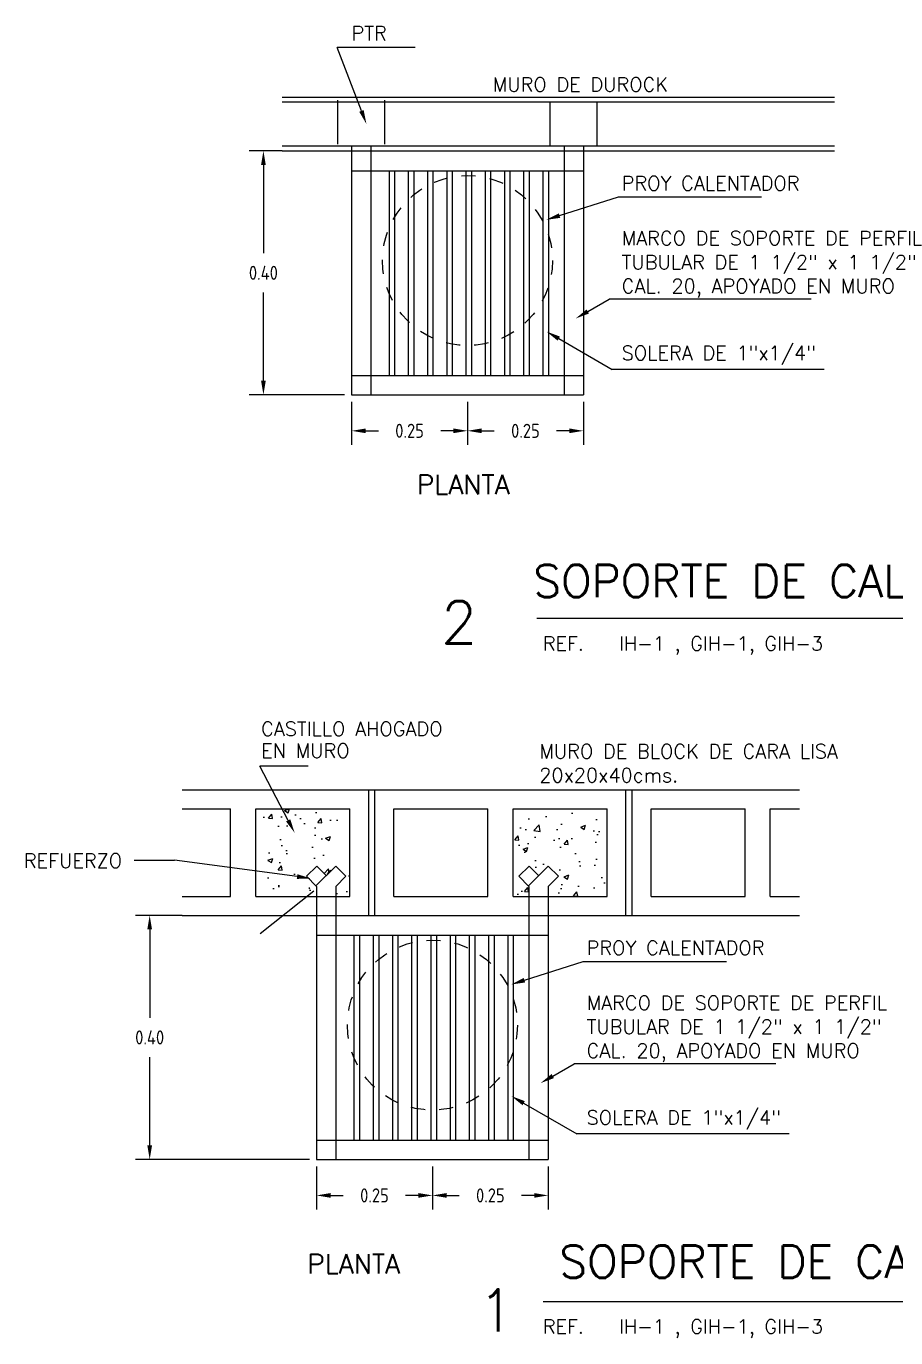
# Model space of a CAD drawing. Extents: x 145.7 to 190.5, y 293.8 to 329.7.
# Drawn here: x 175.54 to 181.72, y 294.2 to 303.52 of the extents above; entities that cross this region are included whole.
import ezdxf

# ---------------------------------------------------------------- set-up
doc = ezdxf.new("R2010")
doc.units = 0
doc.header["$LTSCALE"] = 0.4
doc.header["$MEASUREMENT"] = 0
doc.linetypes.add('HIDDEN', pattern=[0.375, 0.25, -0.125])
doc.layers.get('0').update_dxf_attribs({"linetype": 'CONTINUOUS'})
doc.layers.get('DEFPOINTS').update_dxf_attribs({"linetype": 'CONTINUOUS'})
doc.layers.add('A13', color=130, linetype='CONTINUOUS')
doc.layers.add('LETRAS', color=50, linetype='CONTINUOUS')
doc.styles.add('200SIM', font='SIMPLEX.shx', dxfattribs={"height": 0.15})
doc.styles.add('ARCHI', font='ARCHQUIK.SHX')
doc.styles.add('ROMANS', font='ROMANS.SHX', dxfattribs={"width": 1.5, "height": 0.3})
doc.dimstyles.new('Z', dxfattribs={"dimtxt": 0.1, "dimasz": 0.1, "dimexe": 0.1, "dimexo": 0.05, "dimgap": 0.09, "dimtad": 0, "dimtih": 1, "dimtoh": 1, "dimzin": 0, "dimdsep": 46, "dimtxsty": 'ARCHI', "dimcen": 0.09, "dimclrd": 20, "dimclre": 20, "dimclrt": 50, "dimadec": 0, "dimazin": 0, "dimtfac": 1, "dimtdec": 4, "dimtmove": 0, "dimatfit": 0, "dimfxl": 1, "dimtolj": 1, "dimtzin": 0, "dimarcsym": 0})

# ---------------------------------------------------------------- blocks, each defined once
blk = doc.blocks.new('*D11')
at = {"color": 20, "linetype": 'ByBlock', "transparency": 16777216}
for p, q in [((176.778, 297.2037), (176.4468, 297.2037)), ((176.5468, 297.1037), (176.5468, 296.477)), ((176.5468, 295.5704), (176.5468, 296.197)), ((177.6813, 295.4704), (176.4468, 295.4704))]:
    blk.add_line(p, q, dxfattribs=at)
for points in [[(176.5301, 297.1037), (176.5635, 297.1037), (176.5468, 297.2037)], [(176.5301, 295.5704), (176.5635, 295.5704), (176.5468, 295.4704)]]:
    blk.add_solid(points, dxfattribs=at)
at = {"layer": 'DEFPOINTS', "color": 0, "linetype": 'ByBlock', "transparency": 16777216}
for p in [(176.5468, 297.2037), (176.828, 297.2037), (177.7313, 295.4704)]:
    blk.add_point(p, dxfattribs=at)
at = {"color": 50, "linetype": 'ByBlock', "transparency": 16777216, "insert": (176.5468, 296.337), "char_height": 0.1, "attachment_point": 5, "style": 'ARCHI'}
blk.add_mtext('\\A1;0.40', dxfattribs=at)
blk = doc.blocks.new('*D8')
at = {"color": 20, "linetype": 'ByBlock', "transparency": 16777216}
for p, q in [((161.7612, 297.2396), (161.5276, 297.2396)), ((161.6276, 297.1396), (161.6276, 296.513)), ((161.6276, 295.6063), (161.6276, 296.233)), ((162.2039, 295.5063), (161.5276, 295.5063))]:
    blk.add_line(p, q, dxfattribs=at)
for points in [[(161.611, 297.1396), (161.6443, 297.1396), (161.6276, 297.2396)], [(161.611, 295.6063), (161.6443, 295.6063), (161.6276, 295.5063)]]:
    blk.add_solid(points, dxfattribs=at)
at = {"layer": 'DEFPOINTS', "color": 0, "linetype": 'ByBlock', "transparency": 16777216}
for p in [(161.6276, 297.2396), (161.8112, 297.2396), (162.2539, 295.5063)]:
    blk.add_point(p, dxfattribs=at)
at = {"color": 50, "linetype": 'ByBlock', "transparency": 16777216, "insert": (161.6276, 296.373), "char_height": 0.1, "attachment_point": 5, "style": 'ARCHI'}
blk.add_mtext('\\A1;0.40', dxfattribs=at)
blk = doc.blocks.new('*D13')
at = {"color": 20, "linetype": 'ByBlock', "transparency": 16777216}
for p, q in [((178.554, 295.4204), (178.554, 295.115)), ((179.3766, 295.4204), (179.3766, 295.115)), ((178.654, 295.215), (178.744, 295.215)), ((179.2766, 295.215), (179.1866, 295.215))]:
    blk.add_line(p, q, dxfattribs=at)
for points in [[(178.654, 295.2317), (178.654, 295.1984), (178.554, 295.215)], [(179.2766, 295.2317), (179.2766, 295.1984), (179.3766, 295.215)]]:
    blk.add_solid(points, dxfattribs=at)
at = {"layer": 'DEFPOINTS', "color": 0, "linetype": 'ByBlock', "transparency": 16777216}
for p in [(178.554, 295.4704), (179.3766, 295.4704), (179.3766, 295.215)]:
    blk.add_point(p, dxfattribs=at)
at = {"color": 50, "linetype": 'ByBlock', "transparency": 16777216, "insert": (178.9653, 295.215), "char_height": 0.1, "attachment_point": 5, "style": 'ARCHI'}
blk.add_mtext('\\A1;0.25', dxfattribs=at)
blk = doc.blocks.new('*D12')
at = {"color": 20, "linetype": 'ByBlock', "transparency": 16777216}
for p, q in [((177.7313, 295.4204), (177.7313, 295.115)), ((178.554, 295.4204), (178.554, 295.115)), ((177.8313, 295.215), (177.9213, 295.215)), ((178.454, 295.215), (178.364, 295.215))]:
    blk.add_line(p, q, dxfattribs=at)
for points in [[(177.8313, 295.2317), (177.8313, 295.1984), (177.7313, 295.215)], [(178.454, 295.2317), (178.454, 295.1984), (178.554, 295.215)]]:
    blk.add_solid(points, dxfattribs=at)
at = {"layer": 'DEFPOINTS', "color": 0, "linetype": 'ByBlock', "transparency": 16777216}
for p in [(177.7313, 295.4704), (178.554, 295.4704), (178.554, 295.215)]:
    blk.add_point(p, dxfattribs=at)
at = {"color": 50, "linetype": 'ByBlock', "transparency": 16777216, "insert": (178.1426, 295.215), "char_height": 0.1, "attachment_point": 5, "style": 'ARCHI'}
blk.add_mtext('\\A1;0.25', dxfattribs=at)
blk = doc.blocks.new('*D6')
at = {"color": 20, "linetype": 'ByBlock', "transparency": 16777216}
for p, q in [((163.0765, 295.4563), (163.0765, 295.151)), ((163.8992, 295.4563), (163.8992, 295.151)), ((163.1765, 295.251), (163.2665, 295.251)), ((163.7992, 295.251), (163.7092, 295.251))]:
    blk.add_line(p, q, dxfattribs=at)
for points in [[(163.1765, 295.2677), (163.1765, 295.2343), (163.0765, 295.251)], [(163.7992, 295.2677), (163.7992, 295.2343), (163.8992, 295.251)]]:
    blk.add_solid(points, dxfattribs=at)
at = {"layer": 'DEFPOINTS', "color": 0, "linetype": 'ByBlock', "transparency": 16777216}
for p in [(163.0765, 295.5063), (163.8992, 295.5063), (163.8992, 295.251)]:
    blk.add_point(p, dxfattribs=at)
at = {"color": 50, "linetype": 'ByBlock', "transparency": 16777216, "insert": (163.4879, 295.251), "char_height": 0.1, "attachment_point": 5, "style": 'ARCHI'}
blk.add_mtext('\\A1;0.25', dxfattribs=at)
blk = doc.blocks.new('*D9')
at = {"color": 20, "linetype": 'ByBlock', "transparency": 16777216}
for p, q in [((162.2539, 295.4563), (162.2539, 295.151)), ((163.0765, 295.4563), (163.0765, 295.151)), ((162.3539, 295.251), (162.4439, 295.251)), ((162.9765, 295.251), (162.8865, 295.251))]:
    blk.add_line(p, q, dxfattribs=at)
for points in [[(162.3539, 295.2677), (162.3539, 295.2343), (162.2539, 295.251)], [(162.9765, 295.2677), (162.9765, 295.2343), (163.0765, 295.251)]]:
    blk.add_solid(points, dxfattribs=at)
at = {"layer": 'DEFPOINTS', "color": 0, "linetype": 'ByBlock', "transparency": 16777216}
for p in [(162.2539, 295.5063), (163.0765, 295.5063), (163.0765, 295.251)]:
    blk.add_point(p, dxfattribs=at)
at = {"color": 50, "linetype": 'ByBlock', "transparency": 16777216, "insert": (162.6652, 295.251), "char_height": 0.1, "attachment_point": 5, "style": 'ARCHI'}
blk.add_mtext('\\A1;0.25', dxfattribs=at)

msp = doc.modelspace()

# ---------------------------------------------------------------- hatches: boundary and pattern name
at = {"layer": 'A13'}
h = msp.add_hatch(dxfattribs=at)
h.set_pattern_fill('AR-CONC', color=130, scale=0.04875, style=0)
h.set_pattern_definition([(50, (152.97512, 263.58), (0.3496643, -0.0305917), [0.0365625, -0.4021875]), (355, (152.97512, 263.58), (-0.0676413, 0.3666937), [0.02925, -0.32175]), (100.4514, (153.00426, 263.57744), (0.2820233, 0.3361018), [0.0310733, -0.3418068]), (46.1842, (152.9751, 263.6775), (0.52028, -0.0806905), [0.054844, -0.603281]), (96.6356, (153.0185, 263.67076), (0.455648, 0.4748825), [0.04661, -0.51271]), (351.1842, (152.9751, 263.6775), (0.455648, 0.474883), [0.043875, -0.482625]), (21, (153.02387, 263.6531), (0.2909922, -0.1962767), [0.0365625, -0.4021875]), (326, (153.02387, 263.6531), (0.1186162, 0.3535106), [0.02925, -0.32175]), (71.4514, (153.04812, 263.63676), (0.4096085, 0.1572336), [0.0310733, -0.3418068]), (37.5, (152.97512, 263.57999), (0.00592793, 0.16228575), [0, -0.31785, 0, -0.326625, 0, -0.32296875]), (7.5, (152.97512, 263.57999), (0.1282464, 0.1922757), [0, -0.186225, 0, -0.3105375, 0, -0.12309375]), (327.5, (152.86641, 263.57999), (0.26023844, -0.0109955), [0, -0.121875, 0, -0.38025, 0, -0.5045625]), (317.5, (152.81766, 263.57999), (0.2843033, 0.0488012), [0, -0.1584375, 0, -0.252525, 0, -0.3583125])])
h.paths.add_polyline_path([(177.841, 297.961), (177.1728, 297.961), (177.1728, 297.3373), (177.6044, 297.3373), (177.6044, 297.4094), (177.5326, 297.4811), (177.6054, 297.5538), (177.673, 297.4862), (177.7406, 297.5538), (177.8133, 297.4811), (177.7415, 297.4094), (177.7415, 297.3373), (177.841, 297.3373)])
h.paths.add_polyline_path([(177.5954, 297.3998, -1), (177.5558, 297.3998, -1)], flags=16)
h.paths.add_polyline_path([(178.9992, 297.961), (178.9992, 297.3373), (179.1126, 297.3373), (179.1126, 297.4094), (179.0409, 297.4811), (179.1136, 297.5538), (179.1812, 297.4862), (179.2488, 297.5538), (179.3215, 297.4811), (179.2497, 297.4094), (179.2497, 297.3373), (179.6674, 297.3373), (179.6674, 297.961)])
h.paths.add_polyline_path([(179.3002, 297.3998, -1), (179.2606, 297.3998, -1)], flags=16)

# ---------------------------------------------------------------- linework, layer by layer
at = {"layer": 'A13', "color": 130}
for p, q in [((178.3052, 303.3674), (177.7508, 303.3674)), ((177.9232, 302.9166), (177.7508, 303.3674)), ((177.7549, 302.6808), (177.7549, 302.9926)), ((178.089, 302.6808), (178.089, 302.9926)), ((179.2631, 302.6685), (179.2631, 302.9803)), ((179.5972, 302.6685), (179.5972, 302.9803)), ((177.8534, 302.6685), (177.8534, 300.9001)), ((177.9905, 302.6685), (177.9905, 300.9001)), ((179.3616, 302.6685), (179.3616, 300.9001)), ((179.4987, 302.6685), (179.4987, 300.9001)), ((177.8534, 302.492), (179.4987, 302.492)), ((178.119, 302.492), (178.119, 301.0372)), ((178.158, 302.492), (178.158, 301.0372)), ((178.2555, 302.492), (178.2555, 301.0372)), ((178.2945, 302.492), (178.2945, 301.0372)), ((178.392, 302.492), (178.392, 301.0372)), ((178.431, 302.492), (178.431, 301.0372)), ((178.5285, 302.492), (178.5285, 301.0372)), ((178.5675, 302.492), (178.5675, 301.0372)), ((178.665, 302.492), (178.665, 301.0372)), ((178.704, 302.492), (178.704, 301.0372)), ((178.8015, 302.492), (178.8015, 301.0372)), ((178.8405, 302.492), (178.8405, 301.0372)), ((178.938, 302.492), (178.938, 301.0372)), ((178.977, 302.492), (178.977, 301.0372)), ((179.0745, 302.492), (179.0745, 301.0372)), ((179.1135, 302.492), (179.1135, 301.0372)), ((179.211, 302.492), (179.211, 301.0372)), ((179.25, 302.492), (179.25, 301.0372)), ((179.3294, 302.173), (179.7473, 302.3063)), ((179.7473, 302.3063), (180.764, 302.3063)), ((179.5303, 301.4922), (179.6825, 301.5801)), ((181.1148, 301.5801), (179.6825, 301.5801)), ((179.3238, 301.2998), (179.7019, 301.0814)), ((177.8534, 301.0372), (179.4987, 301.0372)), ((181.2085, 301.0814), (179.7019, 301.0814)), ((177.8534, 300.9001), (179.4987, 300.9001)), ((177.4031, 297.8785), (177.2026, 298.2637)), ((177.544, 298.2637), (177.2026, 298.2637)), ((176.3098, 297.595), (176.5969, 297.595)), ((177.4664, 297.4792), (176.5969, 297.595)), ((177.5326, 297.4811), (177.6054, 297.5538)), ((177.7406, 297.5538), (177.6003, 297.4135)), ((177.6054, 297.5538), (177.673, 297.4862)), ((177.8133, 297.4811), (177.7406, 297.5538)), ((179.0409, 297.4811), (179.1136, 297.5538)), ((179.2488, 297.5538), (179.1085, 297.4135)), ((179.1136, 297.5538), (179.1812, 297.4862)), ((179.3215, 297.4811), (179.2488, 297.5538)), ((177.5326, 297.4811), (177.6044, 297.4094)), ((177.6044, 297.4094), (177.6044, 295.4704)), ((177.8133, 297.4811), (177.7415, 297.4094)), ((177.7415, 297.4094), (177.7415, 295.4704)), ((179.0409, 297.4811), (179.1126, 297.4094)), ((179.1126, 297.4094), (179.1126, 295.4704)), ((179.3215, 297.4811), (179.2497, 297.4094)), ((179.2497, 297.4094), (179.2497, 295.4704)), ((177.2038, 297.0741), (177.585, 297.3773)), ((177.6044, 297.0622), (179.2497, 297.0622)), ((177.87, 297.0622), (177.87, 295.6075)), ((177.909, 297.0622), (177.909, 295.6075)), ((178.0065, 297.0622), (178.0065, 295.6075)), ((178.0455, 297.0622), (178.0455, 295.6075)), ((178.143, 297.0622), (178.143, 295.6075)), ((178.182, 297.0622), (178.182, 295.6075)), ((178.2795, 297.0622), (178.2795, 295.6075)), ((178.3185, 297.0622), (178.3185, 295.6075)), ((178.416, 297.0622), (178.416, 295.6075)), ((178.455, 297.0622), (178.455, 295.6075)), ((178.5525, 297.0622), (178.5525, 295.6075)), ((178.5915, 297.0622), (178.5915, 295.6075)), ((178.689, 297.0622), (178.689, 295.6075)), ((178.728, 297.0622), (178.728, 295.6075)), ((178.8255, 297.0622), (178.8255, 295.6075)), ((178.8645, 297.0622), (178.8645, 295.6075)), ((178.962, 297.0622), (178.962, 295.6075)), ((179.001, 297.0622), (179.001, 295.6075)), ((179.0804, 296.7433), (179.4983, 296.8765)), ((179.4983, 296.8765), (180.515, 296.8765)), ((179.2813, 296.0625), (179.4335, 296.1503)), ((180.8658, 296.1503), (179.4335, 296.1503)), ((179.0748, 295.87), (179.453, 295.6517)), ((180.9595, 295.6517), (179.453, 295.6517)), ((177.6044, 295.6075), (179.2497, 295.6075)), ((177.6044, 295.4704), (179.2497, 295.4704))]:
    msp.add_line(p, q, dxfattribs=at)
at = {"layer": 'A13', "color": 50}
for p, q in [((177.3607, 303.0153), (181.2808, 303.0153)), ((177.3607, 302.9803), (181.2808, 302.9803)), ((177.3607, 302.6685), (181.2808, 302.6685)), ((177.3607, 302.6334), (181.2808, 302.6334)), ((176.6512, 298.0946), (181.0318, 298.0946)), ((177.9746, 297.2037), (177.9746, 298.0946)), ((178.0192, 297.2037), (178.0192, 298.0946)), ((179.8011, 297.2037), (179.8011, 298.0946)), ((179.8456, 297.2037), (179.8456, 298.0946)), ((176.6512, 297.961), (176.9946, 297.961)), ((176.9946, 297.3373), (176.9946, 297.961)), ((177.1728, 297.961), (177.841, 297.961)), ((177.1728, 297.3373), (177.1728, 297.961)), ((177.841, 297.3373), (177.841, 297.961)), ((178.1528, 297.961), (178.821, 297.961)), ((178.1528, 297.3373), (178.1528, 297.961)), ((178.821, 297.3373), (178.821, 297.961)), ((178.9992, 297.961), (179.6674, 297.961)), ((178.9992, 297.3373), (178.9992, 297.961)), ((179.6674, 297.3373), (179.6674, 297.961)), ((179.9792, 297.961), (180.6475, 297.961)), ((179.9792, 297.3373), (179.9792, 297.961)), ((180.6475, 297.3373), (180.6475, 297.961)), ((180.8256, 297.961), (181.0318, 297.961)), ((180.8256, 297.3373), (180.8256, 297.961)), ((176.6512, 297.3373), (176.9946, 297.3373)), ((177.1728, 297.3373), (177.841, 297.3373)), ((178.1528, 297.3373), (178.821, 297.3373)), ((178.9992, 297.3373), (179.6674, 297.3373)), ((179.9792, 297.3373), (180.6475, 297.3373)), ((180.8256, 297.3373), (181.0318, 297.3373)), ((176.6512, 297.2037), (181.0318, 297.2037))]:
    msp.add_line(p, q, dxfattribs=at)
at = {"layer": 'A13', "color": 50, "linetype": 'HIDDEN'}
for centre in [(178.6761, 301.8542), (178.4271, 296.4244)]:
    msp.add_circle(centre, 0.6033, dxfattribs=at)
at = {"layer": 'A13', "color": 130}
for points in [[(177.9076, 302.9107), (177.9387, 302.9226), (177.9589, 302.8232)], [(179.3244, 302.1889), (179.3345, 302.1572), (179.2342, 302.1427)], [(179.5219, 301.5067), (179.5386, 301.4778), (179.4437, 301.4422)], [(179.3154, 301.2853), (179.3321, 301.3142), (179.2372, 301.3498)], [(177.3883, 297.8708), (177.4178, 297.8862), (177.4492, 297.7898)], [(177.4642, 297.4627), (177.4686, 297.4957), (177.5655, 297.466)], [(179.0754, 296.7592), (179.0855, 296.7274), (178.9852, 296.7129)], [(179.273, 296.0769), (179.2896, 296.048), (179.1947, 296.0125)], [(179.0664, 295.8556), (179.0831, 295.8844), (178.9882, 295.92)]]:
    msp.add_solid(points, dxfattribs=at)
at = {"layer": 'LETRAS', "color": 90}
for p, q in [((188.8069, 299.3108), (179.168, 299.3108)), ((187.8963, 294.46), (179.2135, 294.46))]:
    msp.add_line(p, q, dxfattribs=at)

# ---------------------------------------------------------------- texts
at = {"layer": 'A13', "color": 50, "style": '200SIM'}
for s, height, p in [('PTR', 0.10055, (177.853, 303.4174)), ('MURO DE DUROCK', 0.100547, (178.8551, 303.0533)), ('PROY CALENTADOR ', 0.100547, (179.7706, 302.3524)), ('MARCO DE SOPORTE DE PERFIL', 0.100547, (179.7706, 301.9625)), ('TUBULAR DE 1 1/2" x 1 1/2"', 0.100547, (179.7706, 301.7925)), ('CAL. 20, APOYADO EN MURO', 0.100547, (179.7706, 301.6225)), ('SOLERA DE 1"x1/4"', 0.100547, (179.7706, 301.1476)), ('CASTILLO AHOGADO', 0.100547, (177.2105, 298.4785)), ('EN MURO', 0.10055, (177.2105, 298.323)), ('MURO DE BLOCK DE CARA LISA ', 0.100547, (179.1854, 298.3185)), ('20x20x40cms.', 0.100547, (179.1854, 298.1485)), ('REFUERZO', 0.10055, (175.5264, 297.5417)), ('PROY CALENTADOR ', 0.100547, (179.5216, 296.9227)), ('MARCO DE SOPORTE DE PERFIL', 0.100547, (179.5216, 296.5328)), ('TUBULAR DE 1 1/2" x 1 1/2"', 0.100547, (179.5216, 296.3628)), ('CAL. 20, APOYADO EN MURO', 0.100547, (179.5216, 296.1928)), ('SOLERA DE 1"x1/4"', 0.100547, (179.5216, 295.7178))]:
    msp.add_text(s, height=height, dxfattribs=at).set_placement(p)
at = {"layer": 'LETRAS', "color": 50, "style": 'ROMANS'}
for s, height, p in [('PLANTA', 0.13711, (178.3163, 300.195)), ('REF.   IH-1 , GIH-1, GIH-3', 0.1, (179.211, 299.0853)), ('PLANTA', 0.13711, (177.5391, 294.6598)), ('REF.   IH-1 , GIH-1, GIH-3', 0.1, (179.211, 294.2346))]:
    msp.add_text(s, height=height, dxfattribs=at).set_placement(p)
at = {"layer": 'LETRAS', "color": 90, "style": 'ROMANS'}
for s, height, p in [('SOPORTE DE CALENTADOR EN MURO DE "TABLAROCA"', 0.23, (179.1434, 299.4637)), ('2', 0.3, (178.488, 299.1349)), ('SOPORTE DE CALENTADOR EN MURO DE "BLOCK"', 0.23, (179.3283, 294.6297)), ('1', 0.3, (178.7531, 294.2482))]:
    msp.add_text(s, height=height, dxfattribs=at).set_placement(p)

# ---------------------------------------------------------------- dimensions: what is measured, and where the dimension line sits
at = {"layer": 'A13', "color": 50}
for base, p1, p2, picture, middle, set_off in [((177.2272, 302.6334), (177.8534, 300.9001), (177.4107, 302.6334), '*D8', (177.2272, 301.7668), (15.5996, 5.3938)), ((176.4199, 297.2037), (177.6044, 295.4704), (176.7012, 297.2037), '*D11', (176.4199, 296.337), (-0.1269, 0))]:
    dim = msp.add_linear_dim(base=base, p1=p1, p2=p2, angle=90, text='0.40', dimstyle='Z', dxfattribs=at)
    dim.commit()
    dim.dimension.update_dxf_attribs({"geometry": picture, "text_midpoint": middle, "insert": set_off})
for base, p1, p2, picture, middle, set_off in [((178.6761, 300.6448), (177.8534, 300.9001), (178.6761, 300.9001), '*D9', (178.2647, 300.6448), (15.5996, 5.3938)), ((179.4987, 300.6448), (178.6761, 300.9001), (179.4987, 300.9001), '*D6', (179.0874, 300.6448), (15.5996, 5.3938)), ((178.4271, 295.215), (177.6044, 295.4704), (178.4271, 295.4704), '*D12', (178.0158, 295.215), (-0.1269, 0)), ((179.2497, 295.215), (178.4271, 295.4704), (179.2497, 295.4704), '*D13', (178.8384, 295.215), (-0.1269, 0))]:
    dim = msp.add_linear_dim(base=base, p1=p1, p2=p2, text='0.25', dimstyle='Z', dxfattribs=at)
    dim.commit()
    dim.dimension.update_dxf_attribs({"geometry": picture, "text_midpoint": middle, "dimtype": 128, "insert": set_off})

doc.saveas('drawing.dxf')
